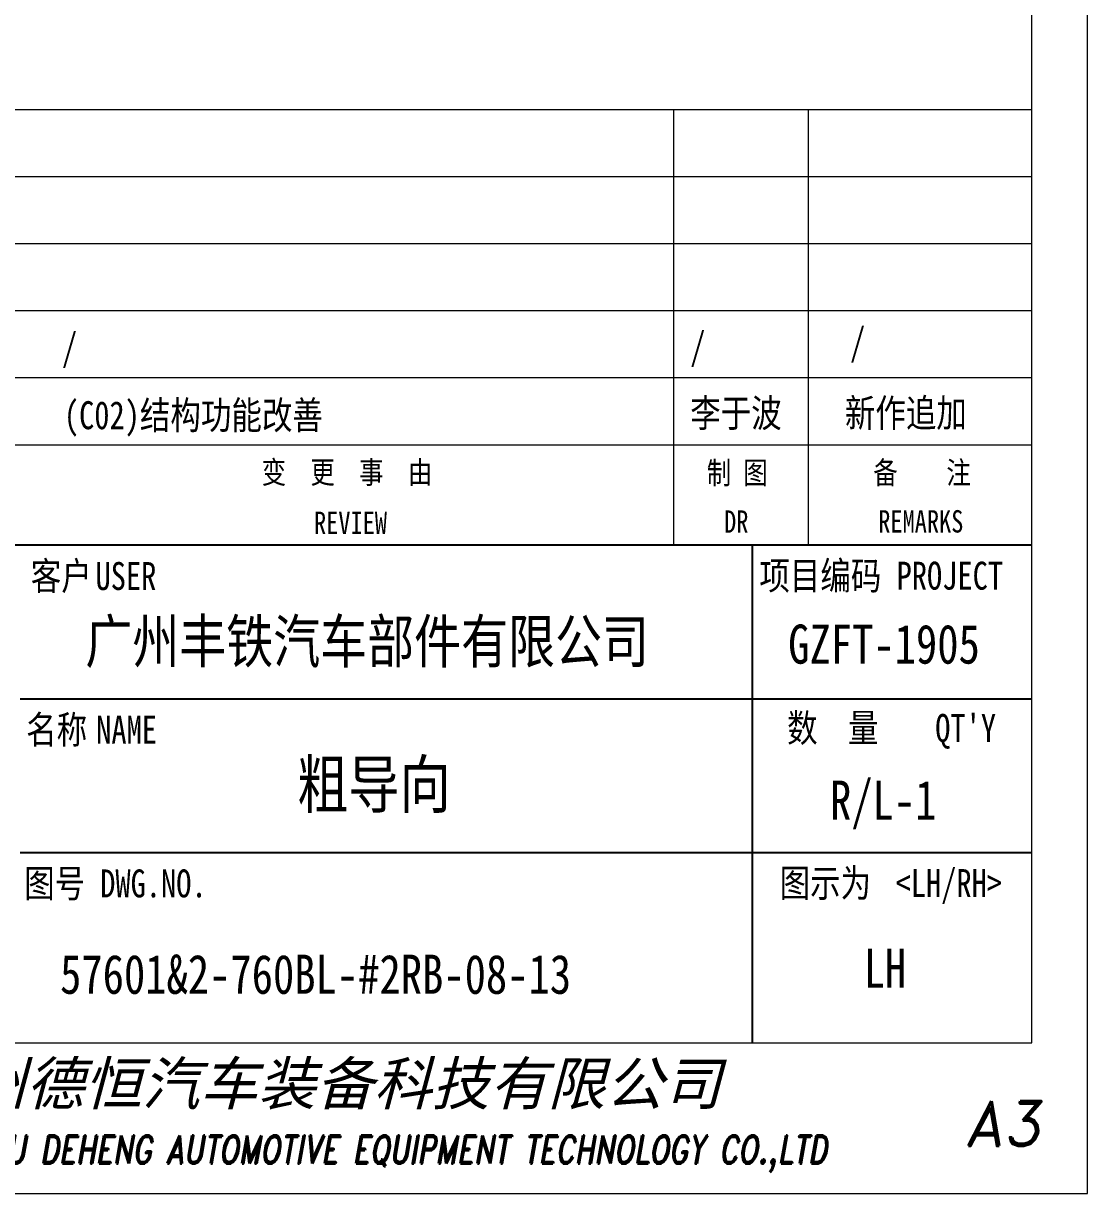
# Model space of a CAD drawing. Header units: millimetres. Extents: x 1333 to 129696, y -57210 to 105899.
# Drawn here: x 57133.9 to 57229.1, y 101055.9 to 101160.6 of the extents above; entities that cross this region are included whole.
import ezdxf
from ezdxf.enums import TextEntityAlignment as Align

# ---------------------------------------------------------------- set-up
doc = ezdxf.new("R2010")
doc.units = ezdxf.units.MM
doc.header["$LTSCALE"] = 0.5
for name, color, linetype in [('图\\M+19E79\\M+195B6\\M+18E9A', 7, 'Continuous'), ('图号', 7, 'Continuous'), ('图名', 7, 'Continuous'), ('数量', 7, 'Continuous')]:
    doc.layers.add(name, color=color, linetype=linetype)
doc.layers.add('图框', color=7, linetype='Continuous', lineweight=18)
doc.layers.add('打印-禁用', color=7, linetype='Continuous', lineweight=15, plot=False)
doc.styles.add('STYLE1', font='')
doc.styles.add('国标', font='simfang.ttf', dxfattribs={"width": 0.8})
doc.styles.add('标题\\M+18E9A', font='romand.shx', dxfattribs={"oblique": 10, "bigfont": 'bigfont.shx'})
doc.styles.get('STYLE1').set_extended_font_data('SimSun')

# ---------------------------------------------------------------- blocks, each defined once
blk = doc.blocks.new('GZDEH零件A3图框V01版')
at = {"layer": '图\\M+19E79\\M+195B6\\M+18E9A', "color": 7}
blk.add_line((3272.49, -1788.46), (3092.49, -1788.46), dxfattribs=at)
at = {"layer": '图\\M+19E79\\M+195B6\\M+18E9A', "color": 9}
for p, q in [((3272.49, -1788.46), (3092.49, -1788.46)), ((3247.49, -1788.46), (3247.49, -1832.96)), ((3181.99, -1802.21), (3272.49, -1802.21)), ((3181.99, -1815.96), (3272.49, -1815.96))]:
    blk.add_line(p, q, dxfattribs=at)
at = {"layer": '图框', "linetype": 'Continuous'}
for p, q in [((3272.49, -1832.96), (3272.49, -1554.46)), ((3157.49, -1749.46), (3272.49, -1749.46)), ((2882.49, -1832.96), (3272.49, -1832.96))]:
    blk.add_line(p, q, dxfattribs=at)
at = {"layer": '图框', "color": 9}
for p, q in [((3240.49, -1788.46), (3240.49, -1749.46)), ((3252.49, -1749.46), (3252.49, -1788.46)), ((3157.49, -1755.46), (3272.49, -1755.46)), ((3157.49, -1761.46), (3272.49, -1761.46)), ((3157.49, -1767.46), (3272.49, -1767.46)), ((3157.49, -1773.46), (3272.49, -1773.46)), ((3157.49, -1779.46), (3272.49, -1779.46))]:
    blk.add_line(p, q, dxfattribs=at)
at = {"layer": '打印-禁用', "linetype": 'Continuous'}
for p, q in [((3277.49, -1846.46), (3277.49, -1549.46)), ((2857.49, -1846.46), (3277.49, -1846.46))]:
    blk.add_line(p, q, dxfattribs=at)
at = {"layer": '图\\M+19E79\\M+195B6\\M+18E9A', "color": 9, "style": '国标', "width": 0.8}
for s, p in [('客户', (3185.68, -1792.46)), ('USER', (3191.46, -1792.46))]:
    blk.add_text(s, height=2.5, dxfattribs=at).set_placement(p, align=Align.CENTER)
for s, p in [('项目编码 PROJECT', (3248.13, -1792.43)), ('名称\u3000', (3182.54, -1806.21)), ('NAME', (3188.8, -1806.21)), ('数  量', (3250.61, -1806.05)), ("QT'Y ", (3263.86, -1806.05)), ('图号', (3182.36, -1819.96)), ('图示为', (3249.94, -1819.93)), ('<LH/RH>', (3260.31, -1819.93)), ('DWG.NO.', (3189.16, -1819.96))]:
    blk.add_text(s, height=2.5, dxfattribs=at).set_placement(p)
at = {"layer": '图\\M+19E79\\M+195B6\\M+18E9A', "color": 7, "lineweight": -3, "style": 'STYLE1', "oblique": 15}
blk.add_text('广州德恒汽车装备科技有限公司', height=3.8, dxfattribs=at).set_placement((3172.16, -1838.51))
at = {"layer": '图\\M+19E79\\M+195B6\\M+18E9A', "color": 7, "style": '标题\\M+18E9A', "oblique": 10}
blk.add_text('A3', height=4, dxfattribs=at).set_placement((3269.91, -1840.2), align=Align.MIDDLE)
at = {"layer": '图\\M+19E79\\M+195B6\\M+18E9A', "color": 7, "style": '标题\\M+18E9A', "oblique": 10, "width": 0.75}
blk.add_text('GUANGZHOU DEHENG AUTOMOTIVE EQUIPMENT TECHNOLOGY CO.,LTD ', height=2.5, dxfattribs=at).set_placement((3211.26, -1842.9), align=Align.MIDDLE)
at = {"layer": '图框', "color": 9, "style": '国标', "width": 0.8}
for s, p in [('变  更  事  由', (3211.24, -1782.93)), ('REVIEW', (3211.55, -1787.45))]:
    blk.add_text(s, height=2, dxfattribs=at).set_placement(p, align=Align.CENTER)
for s, p in [('制 图', (3246.15, -1781.95)), ('备    注', (3262.68, -1781.92)), ('DR', (3246.06, -1786.34)), ('REMARKS', (3262.57, -1786.32))]:
    blk.add_text(s, height=2, dxfattribs=at).set_placement(p, align=Align.MIDDLE)
blk = doc.blocks.new('DEH A3')
at = {"layer": '图框'}
blk.add_blockref('GZDEH零件A3图框V01版', (-2857.49, 1846.46), dxfattribs=at)

msp = doc.modelspace()

# ---------------------------------------------------------------- block references
at = {"layer": '图框'}
msp.add_blockref('DEH A3', (56809.1, 101055.912), dxfattribs=at)

# ---------------------------------------------------------------- texts
at = {"layer": '图\\M+19E79\\M+195B6\\M+18E9A', "color": 3, "style": '国标', "width": 0.8}
for s, height, p in [('/', 2.5, (57137.346, 101130.384)), ('/', 2.5, (57193.551, 101130.482)), ('/', 2.5, (57207.846, 101130.853)), ('(C02)结构功能改善', 2.5, (57137.518, 101124.299)), ('李于波', 2.5, (57193.551, 101124.482)), ('新作追加', 2.5, (57207.382, 101124.493)), ('广州丰铁汽车部件有限公司', 3.85, (57139.445, 101103.392)), ('GZFT-1905', 3.5, (57202.318, 101103.321))]:
    msp.add_text(s, height=height, dxfattribs=at).set_placement(p)
msp.add_text('LH', height=3.5, dxfattribs=at).set_placement((57210.972, 101074.328), align=Align.CENTER)
at = {"layer": '图号', "color": 3, "style": '国标', "width": 0.8}
msp.add_text('57601&2-760BL-#2RB-08-13', height=3.5, dxfattribs=at).set_placement((57137.18, 101073.785))
at = {"layer": '图名', "color": 3, "style": '国标', "width": 0.8}
msp.add_text('粗导向', height=4.2, dxfattribs=at).set_placement((57165.252, 101090.425), align=Align.CENTER)
at = {"layer": '数量', "color": 3, "style": '国标', "width": 0.8}
msp.add_text('R/L-1', height=3.5, dxfattribs=at).set_placement((57210.818, 101089.36), align=Align.CENTER)

doc.saveas('drawing.dxf')
